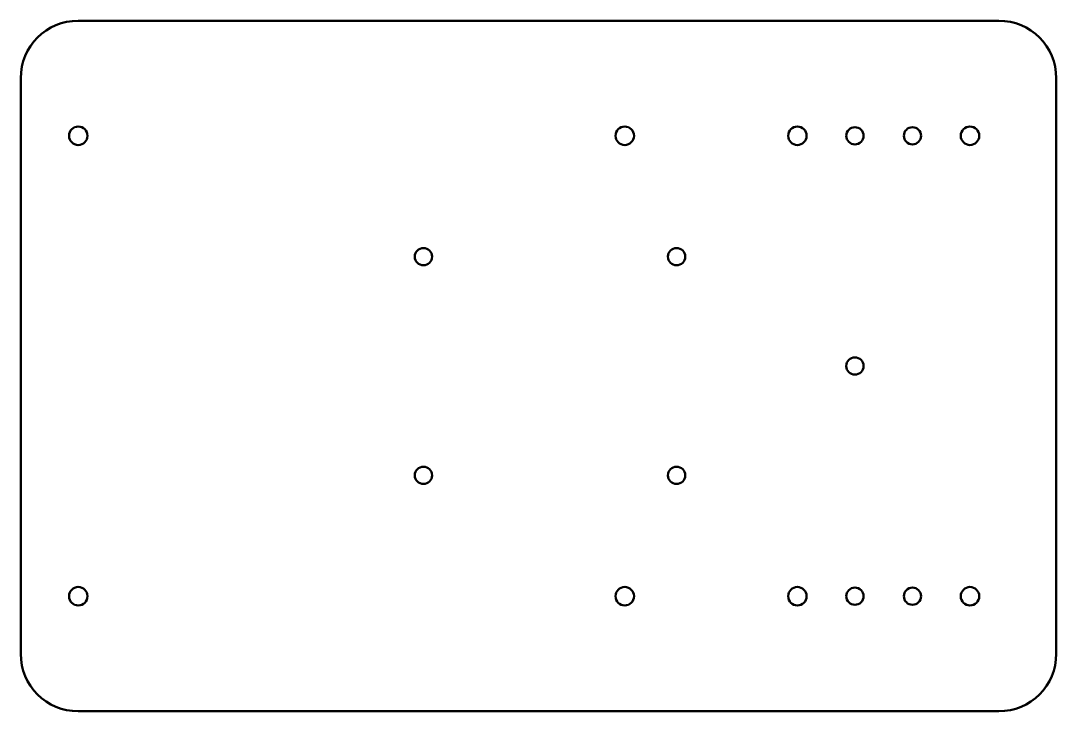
# Model space of a CAD drawing. Header units: millimetres. Extents: x 65 to 245, y 45 to 165.
import ezdxf

# ---------------------------------------------------------------- set-up
doc = ezdxf.new("R2010")
doc.units = ezdxf.units.MM
doc.layers.add('粗实线', color=7, linetype='Continuous', lineweight=50)

msp = doc.modelspace()

# ---------------------------------------------------------------- linework, layer by layer
at = {"layer": '粗实线'}
for p, q in [((75, 165), (235, 165)), ((65, 155), (65, 55)), ((245, 155), (245, 55)), ((75, 45), (235, 45))]:
    msp.add_line(p, q, dxfattribs=at)
for centre, radius in [((75, 145), 1.6), ((170, 145), 1.6), ((200, 145), 1.6), ((210, 145), 1.5), ((220, 145), 1.5), ((230, 145), 1.6), ((135, 124), 1.5), ((179, 124), 1.5), ((210, 105), 1.5), ((135, 86), 1.5), ((179, 86), 1.5), ((75, 65), 1.6), ((170, 65), 1.6), ((200, 65), 1.6), ((210, 65), 1.5), ((220, 65), 1.5), ((230, 65), 1.6)]:
    msp.add_circle(centre, radius, dxfattribs=at)
for centre, start, end in [((75, 155), 90, 180), ((235, 155), 0, 90), ((75, 55), 180, 270), ((235, 55), 270, 0)]:
    msp.add_arc(centre, 10, start, end, dxfattribs=at)

doc.saveas('drawing.dxf')
